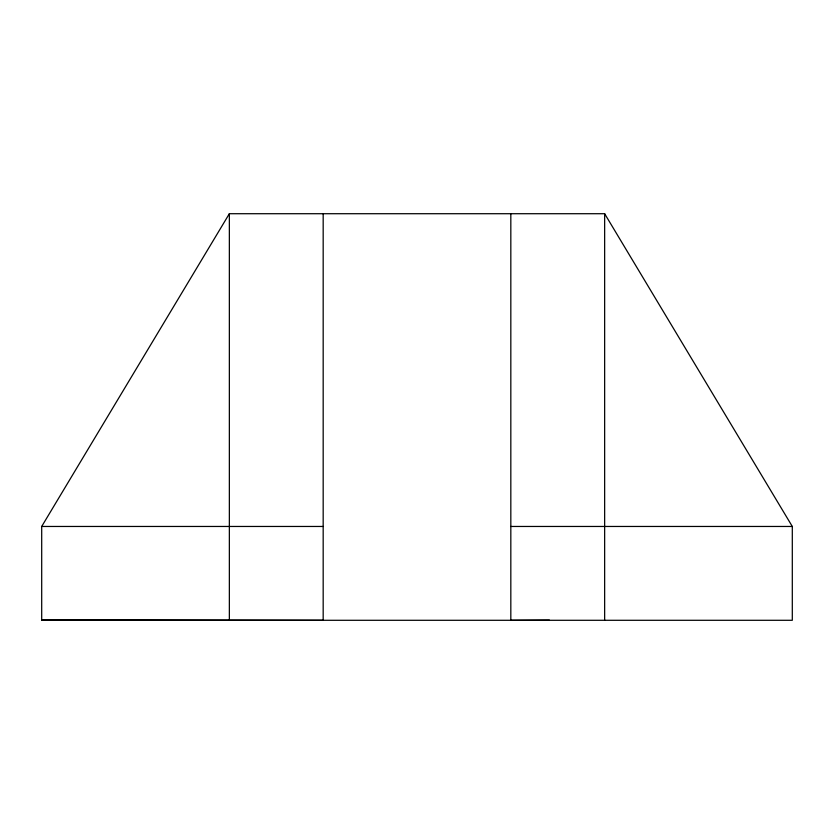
<?xml version="1.0" encoding="UTF-8"?>
<svg xmlns="http://www.w3.org/2000/svg" width="834" height="834" viewBox="0 0 834 834"><rect width="100%" height="100%" fill="white"/><g stroke="black" fill="none" stroke-linecap="round" stroke-linejoin="round"><path stroke-width="1.25" d="M41.7 526.462L229.35 213.713L604.65 213.713L792.3 526.462L792.3 620.288L41.7 620.288L41.7 526.462L323.175 526.462M549.387 620.079L510.825 620.288L510.825 213.713M510.825 526.462L792.3 526.462M41.7 619.787L323.175 620.288L323.175 213.713M604.65 213.713L604.65 620.288M229.35 213.713L229.35 619.787"/></g></svg>
